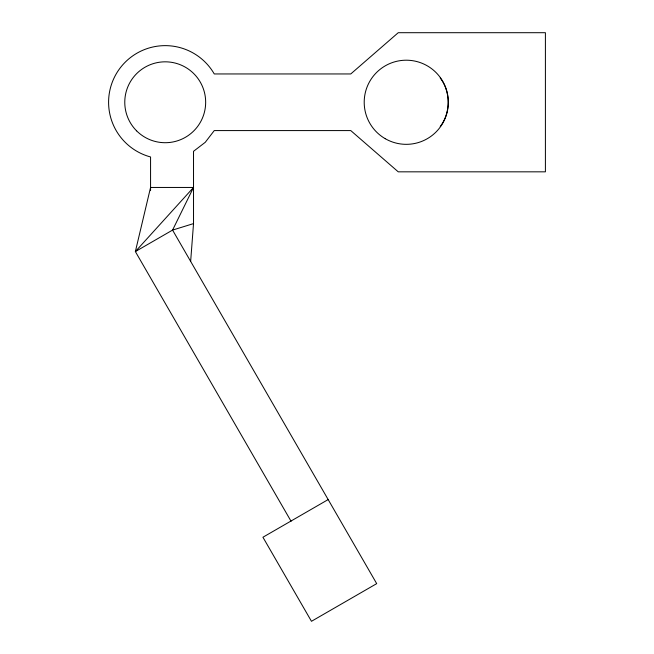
<?xml version="1.0" encoding="UTF-8"?>
<svg xmlns="http://www.w3.org/2000/svg" width="654" height="654" viewBox="0 0 654 654"><rect width="100%" height="100%" fill="white"/><g stroke="black" fill="none" stroke-linecap="round" stroke-linejoin="round"><path stroke-width="0.98" d="M190.649 261.396L193.527 223.603L193.527 151.303L205.258 142.302L214.259 130.579L350.765 130.579L398.245 171.83L545.403 171.83L545.403 32.7L398.245 32.7L350.765 73.951L214.259 73.951A56.62 56.62 0 0 0 120.295 67.795A56.62 56.62 0 0 0 150.567 156.96L150.567 190.461M193.527 187.453L135.37 251.569L150.567 187.453L193.527 187.453L172.574 230.085L135.37 251.569L291.063 521.246M440.216 126.533C450.802 112.79 450.802 91.74 440.216 77.998M328.169 499.574L262.933 537.236L311.468 621.3L376.704 583.638L172.574 230.085L193.527 223.603M136.621 130.865A40.442 40.442 0 0 0 204.285 112.733A40.442 40.442 0 0 0 154.753 63.201A40.442 40.442 0 0 0 136.621 130.865M385.239 138.697A42.06 42.06 0 0 0 448.333 102.269A42.06 42.06 0 0 0 385.239 65.841A42.06 42.06 0 0 0 385.239 138.697"/></g></svg>
